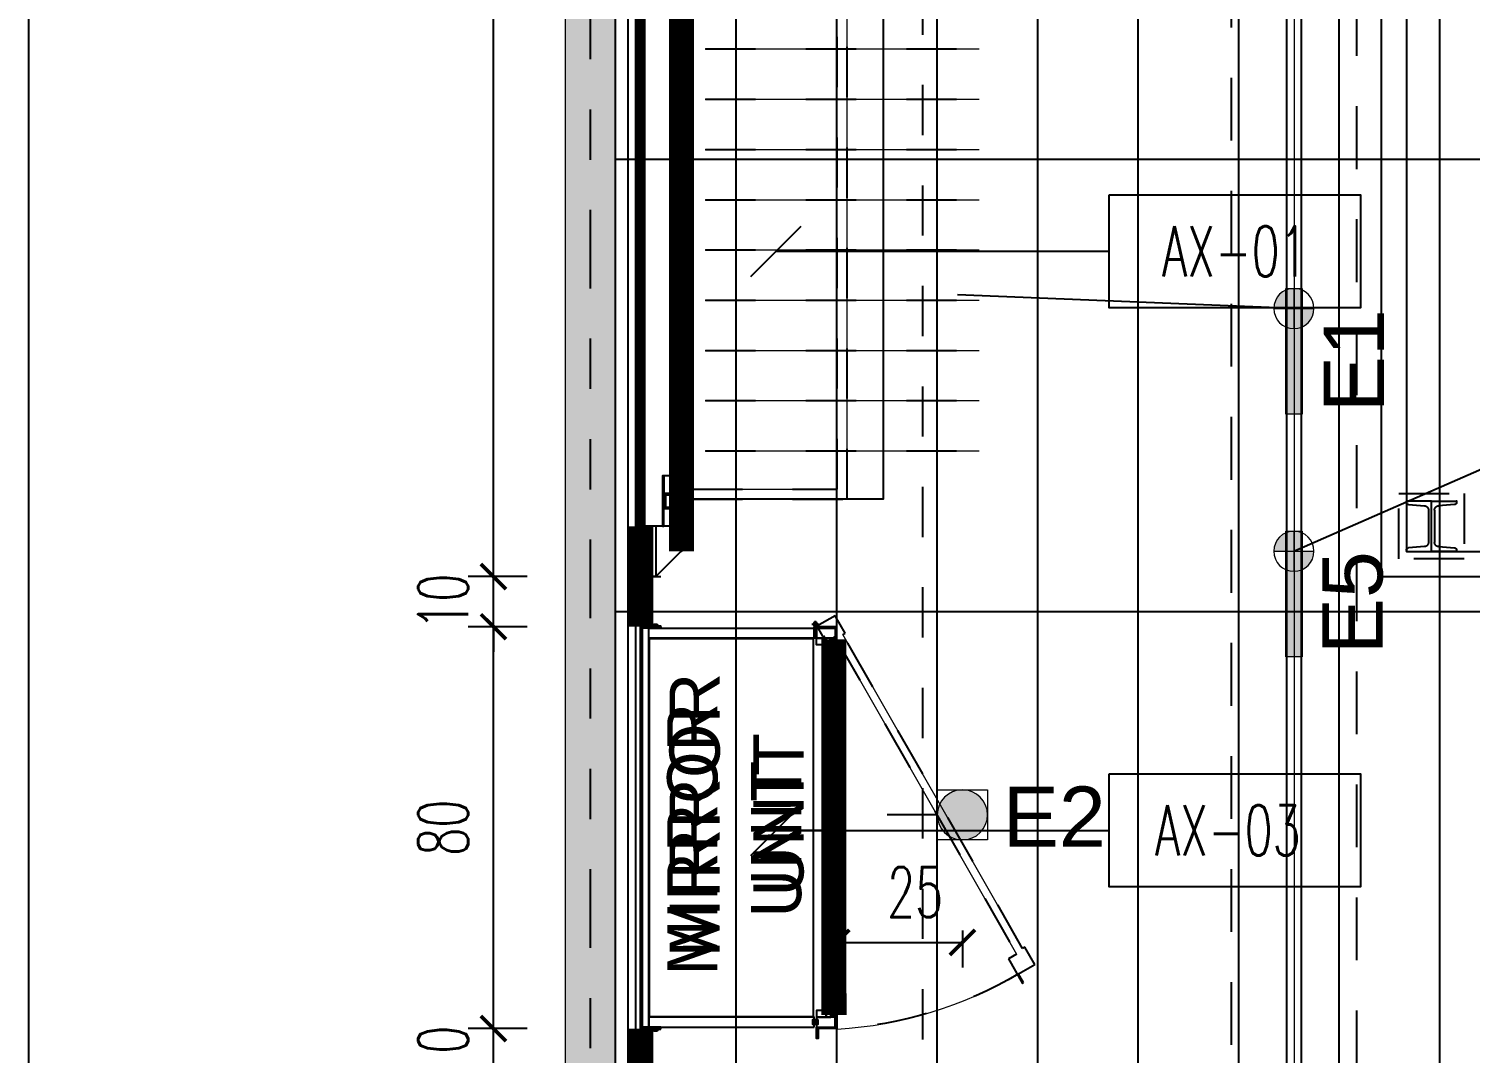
# Model space of a CAD drawing. Extents: x 214 to 401, y 14 to 126.
# Drawn here: x 305.851 to 308.719, y 82.742 to 84.781 of the extents above; entities that cross this region are included whole.
import ezdxf

# ---------------------------------------------------------------- set-up
doc = ezdxf.new("R2010")
doc.units = 0
doc.header["$LTSCALE"] = 0.25
doc.header["$MEASUREMENT"] = 0
for name, pattern in [('CONTINOUS', [0]), ('DASHDOT2', [0.5, 0.25, -0.125, 0, -0.125]), ('DASHED', [0.75, 0.5, -0.25]), ('DOT2', [0.125, 0, -0.125]), ('NASCOSTA', [0.375, 0.25, -0.125]), ('NASCOSTA2', [0.1875, 0.125, -0.0625]), ('PHANTOM2', [1.25, 0.625, -0.125, 0.125, -0.125, 0.125, -0.125]), ('TRATTEGGIATA', [0.75, 0.5, -0.25])]:
    doc.linetypes.add(name, pattern=pattern)
doc.layers.get('0').update_dxf_attribs({"linetype": 'CONTINUOUS'})
doc.layers.get('DEFPOINTS').update_dxf_attribs({"linetype": 'CONTINUOUS'})
for name, color, linetype in [('ax-arredo piani', 2, 'CONTINUOUS'), ('ax-arredo proiezioni', 1, 'NASCOSTA'), ('ax-arredo sez', 6, 'CONTINUOUS'), ('AX-proiez vestiti', 1, 'NASCOSTA2'), ('AX-QUOTE', 2, 'CONTINUOUS'), ('floor-tiles', 11, 'CONTINUOUS'), ('MERCHANDISING', 11, 'CONTINUOUS'), ('Pareti02', 3, 'CONTINUOUS'), ('Piani', 6, 'CONTINUOUS'), ('RIFERIMENTI', 11, 'CONTINUOUS'), ('sezioni 02', 3, 'CONTINUOUS'), ('TESTI', 3, 'CONTINUOUS'), ('VITI', 1, 'CONTINUOUS')]:
    doc.layers.add(name, color=color, linetype=linetype)
for name, color, linetype, lineweight, true_color in [('Col-mirror-pia', 7, 'CONTINUOUS', 40, 0x8ae2ff), ('Col-rosso-pia', 7, 'CONTINUOUS', 40, 0xb24e1f), ('LD_base', 7, 'CONTINUOUS', 5, 0x646464), ('LD_light', 7, 'CONTINUOUS', 5, 0xf00000), ('R-HATCH', 7, 'CONTINUOUS', 9, 0xbababa), ('R-WALL', 7, 'CONTINUOUS', 9, 0xbababa)]:
    doc.layers.add(name, color=color, linetype=linetype, lineweight=lineweight, true_color=true_color)
for name, color, linetype, true_color in [('Col-neutro-pia', 7, 'TRATTEGGIATA', 0xb24e1f), ('Col-urban-pia', 7, 'CONTINOUS', 0x878787), ('LD_axis', 7, 'DASHDOT2', 0x962eff), ('LD_beam', 7, 'DASHED', 0x7ec8c8), ('LD_pointing', 7, 'CONTINUOUS', 0xff9429), ('LD_track', 7, 'CONTINUOUS', 0x7ec8c8), ('Sections', 92, 'CONTINUOUS', 0x00bd00)]:
    doc.layers.add(name, color=color, linetype=linetype, true_color=true_color)
doc.layers.add('LD_def-points', color=11, linetype='CONTINUOUS', lineweight=5, plot=False)
doc.layers.add('LD_quote', color=255, linetype='CONTINUOUS', lineweight=9)
doc.layers.add('LD_text', color=255, linetype='CONTINUOUS', lineweight=9)
doc.layers.add('quadro modello', color=7, linetype='CONTINUOUS', true_color=0xff531a, plot=False)
doc.layers.add('R-BORDER', color=7, linetype='PHANTOM2', true_color=0xdb0000, plot=False)
doc.styles.add('cart-inver', font='Arial.ttf')
doc.styles.add('HZDX', font='')
doc.styles.add('SIMPLEX', font='SIMPLEX.SHX', dxfattribs={"width": 0.65})
doc.styles.get("Standard").update_dxf_attribs({"font": 'Arial.ttf'})
doc.styles.get('HZDX').set_extended_font_data('DicotMedium')
doc.dimstyles.new('METRI', dxfattribs={"dimtxt": 0.2, "dimasz": 0.1, "dimexe": 0.1, "dimexo": 0.0625, "dimgap": 0.09, "dimtad": 1, "dimzin": 0, "dimdsep": 46, "dimtxsty": 'SIMPLEX', "dimblk": 'LINEET2S', "dimcen": 0.09, "dimdle": 0.1, "dimclrt": 3, "dimadec": 0, "dimazin": 0, "dimtfac": 1, "dimtix": 1, "dimtmove": 2, "dimatfit": 3, "dimldrblk": 'LINEET2S', "dimfxl": 1, "dimtolj": 1, "dimarcsym": 0})

# ---------------------------------------------------------------- blocks, each defined once
blk = doc.blocks.new('AX wall 3')
at = {"layer": 'DEFPOINTS'}
blk.add_line((3.85, -0.03), (3.85, 0), dxfattribs=at)
blk = doc.blocks.new('ax wall 2')
at = {"layer": 'ax-arredo piani'}
for points in [[(1.196, -0.4822), (0.004, -0.4822), (0.004, -0.0822), (1.196, -0.0822)], [(2.396, -0.4822), (1.204, -0.4822), (1.204, -0.0822), (2.396, -0.0822)]]:
    blk.add_lwpolyline(points, close=True, dxfattribs=at)
at = {"layer": 'ax-arredo proiezioni'}
for points in [[(0.004, -0.1022), (0.004, -0.411), (1.196, -0.411), (1.196, -0.1022)], [(0.024, -0.1022), (0.024, -0.391), (1.176, -0.391), (1.176, -0.1022)], [(1.204, -0.1022), (1.204, -0.411), (2.396, -0.411), (2.396, -0.1022)], [(1.224, -0.1022), (1.224, -0.391), (2.376, -0.391), (2.376, -0.1022)]]:
    blk.add_lwpolyline(points, dxfattribs=at)
at = {"layer": 'ax-arredo sez'}
for points in [[(-0.15, -0.03), (-0.1, -0.08), (-0.004, -0.08), (-0.004, -0.076), (-0.015, -0.076), (-0.015, -0.061), (-0.05, -0.061), (-0.05, -0.03), (-0.15, -0.03), (-0.15, -0.03)], [(2.55, -0.03), (2.5, -0.08), (2.404, -0.08), (2.404, -0.076), (2.415, -0.076), (2.415, -0.061), (2.45, -0.061), (2.45, -0.03), (2.55, -0.03), (2.55, -0.03)], [(1.185, -0.076), (1.185, -0.061), (0.015, -0.061), (0.015, -0.076), (0.004, -0.076), (0.004, -0.08), (1.196, -0.08), (1.196, -0.076), (1.185, -0.076)], [(2.385, -0.076), (2.385, -0.061), (1.215, -0.061), (1.215, -0.076), (1.204, -0.076), (1.204, -0.08), (2.396, -0.08), (2.396, -0.076), (2.385, -0.076)]]:
    blk.add_lwpolyline(points, dxfattribs=at)
for points in [[(-0.05, -0.046), (0.05, -0.046), (0.05, -0.043), (-0.05, -0.043)], [(-0.05, -0.046), (-0.015, -0.046), (-0.015, -0.061), (-0.05, -0.061)], [(-0.015, -0.076), (0.015, -0.076), (0.015, -0.046), (-0.015, -0.046)], [(-0.012, -0.073), (0.012, -0.073), (0.012, -0.049), (-0.012, -0.049)], [(0.015, -0.061), (0.05, -0.061), (0.05, -0.046), (0.015, -0.046)], [(1.15, -0.046), (1.25, -0.046), (1.25, -0.043), (1.15, -0.043)], [(1.15, -0.046), (1.185, -0.046), (1.185, -0.061), (1.15, -0.061)], [(1.185, -0.076), (1.215, -0.076), (1.215, -0.046), (1.185, -0.046)], [(1.188, -0.073), (1.212, -0.073), (1.212, -0.049), (1.188, -0.049)], [(1.215, -0.061), (1.25, -0.061), (1.25, -0.046), (1.215, -0.046)], [(2.35, -0.046), (2.45, -0.046), (2.45, -0.043), (2.35, -0.043)], [(2.35, -0.046), (2.45, -0.046), (2.45, -0.043), (2.35, -0.043)], [(2.35, -0.046), (2.385, -0.046), (2.385, -0.061), (2.35, -0.061)], [(2.35, -0.046), (2.385, -0.046), (2.385, -0.061), (2.35, -0.061)], [(2.385, -0.076), (2.415, -0.076), (2.415, -0.046), (2.385, -0.046)], [(2.385, -0.076), (2.415, -0.076), (2.415, -0.046), (2.385, -0.046)], [(2.388, -0.073), (2.412, -0.073), (2.412, -0.049), (2.388, -0.049)], [(2.388, -0.073), (2.412, -0.073), (2.412, -0.049), (2.388, -0.049)], [(2.415, -0.061), (2.45, -0.061), (2.45, -0.046), (2.415, -0.046)], [(2.415, -0.061), (2.45, -0.061), (2.45, -0.046), (2.415, -0.046)], [(-0.1, -0.08), (-0.004, -0.08), (-0.004, -0.081), (-0.1, -0.081)], [(1.196, -0.08), (0.004, -0.08), (0.004, -0.081), (1.196, -0.081)], [(2.396, -0.08), (1.204, -0.08), (1.204, -0.081), (2.396, -0.081)], [(2.5, -0.08), (2.404, -0.08), (2.404, -0.081), (2.5, -0.081)]]:
    blk.add_lwpolyline(points, close=True, dxfattribs=at)
at = {"layer": 'AX-proiez vestiti', "color": 1}
for p, q in [((0.1, -0.1285), (0.1, -0.6735)), ((0.2, -0.1285), (0.2, -0.6735)), ((0.3, -0.1285), (0.3, -0.6735)), ((0.4, -0.1285), (0.4, -0.6735)), ((0.5, -0.1285), (0.5, -0.6735)), ((0.6, -0.1285), (0.6, -0.6735)), ((0.7, -0.1285), (0.7, -0.6735)), ((0.8, -0.1285), (0.8, -0.6735)), ((0.9, -0.1285), (0.9, -0.6735)), ((1, -0.1285), (1, -0.6735)), ((1.1, -0.1285), (1.1, -0.6735)), ((1.3, -0.1285), (1.3, -0.6735)), ((1.4, -0.1285), (1.4, -0.6735)), ((1.5, -0.1285), (1.5, -0.6735)), ((1.6, -0.1285), (1.6, -0.6735)), ((1.7, -0.1285), (1.7, -0.6735)), ((1.8, -0.1285), (1.8, -0.6735)), ((1.9, -0.1285), (1.9, -0.6735)), ((2, -0.1285), (2, -0.6735)), ((2.1, -0.1285), (2.1, -0.6735)), ((2.2, -0.1285), (2.2, -0.6735)), ((2.3, -0.1285), (2.3, -0.6735))]:
    blk.add_line(p, q, dxfattribs=at)
at = {"layer": 'DEFPOINTS'}
for p, q in [((-0.25, -0.03), (-0.25, 0)), ((-0.15, -0.03), (-0.15, 0)), ((-0.05, -0.03), (-0.05, 0)), ((2.45, -0.03), (2.45, 0)), ((2.55, -0.03), (2.55, 0)), ((2.65, -0.03), (2.65, 0))]:
    blk.add_line(p, q, dxfattribs=at)
blk = doc.blocks.new('table 110x160')
at = {"layer": 'ax-arredo piani'}
for points in [[(0, 0), (1.6, 0), (1.6, -1.1), (0, -1.1)], [(0.05, -0.05), (1.55, -0.05), (1.55, -1.05), (0.05, -1.05)]]:
    blk.add_lwpolyline(points, close=True, dxfattribs=at)
at = {"layer": 'ax-arredo proiezioni', "linetype": 'NASCOSTA2', "ltscale": 0.5}
for points in [[(0.035, -0.035), (0.165, -0.035), (0.165, -0.165), (0.035, -0.165)], [(1.565, -0.035), (1.435, -0.035), (1.435, -0.165), (1.565, -0.165)], [(0.035, -1.065), (0.165, -1.065), (0.165, -0.935), (0.035, -0.935)], [(1.565, -1.065), (1.435, -1.065), (1.435, -0.935), (1.565, -0.935)]]:
    blk.add_lwpolyline(points, close=True, dxfattribs=at)
for points in [[(0.15, -0.1), (0.15, -0.051, 0.414214), (0.149, -0.05), (0.1476, -0.05, 0.391021), (0.1431, -0.0541), (0.1406, -0.0862, -0.391021), (0.1321, -0.094), (0.0679, -0.094, -0.391021), (0.0594, -0.0862), (0.0569, -0.0541, 0.391021), (0.0524, -0.05), (0.051, -0.05, 0.414214), (0.05, -0.051), (0.05, -0.1)], [(1.45, -0.1), (1.45, -0.051, -0.414214), (1.451, -0.05), (1.4524, -0.05, -0.391021), (1.4569, -0.0541), (1.4594, -0.0862, 0.391021), (1.4679, -0.094), (1.5321, -0.094, 0.391021), (1.5406, -0.0862), (1.5431, -0.0541, -0.391021), (1.5476, -0.05), (1.549, -0.05, -0.414214), (1.55, -0.051), (1.55, -0.1)], [(0.15, -0.1), (0.15, -0.149, -0.414214), (0.149, -0.15), (0.1476, -0.15, -0.391021), (0.1431, -0.1459), (0.1406, -0.1138, 0.391021), (0.1321, -0.106), (0.0679, -0.106, 0.391021), (0.0594, -0.1138), (0.0569, -0.1459, -0.391021), (0.0524, -0.15), (0.051, -0.15, -0.414214), (0.05, -0.149), (0.05, -0.1)], [(1.45, -0.1), (1.45, -0.149, 0.414214), (1.451, -0.15), (1.4524, -0.15, 0.391021), (1.4569, -0.1459), (1.4594, -0.1138, -0.391021), (1.4679, -0.106), (1.5321, -0.106, -0.391021), (1.5406, -0.1138), (1.5431, -0.1459, 0.391021), (1.5476, -0.15), (1.549, -0.15, 0.414214), (1.55, -0.149), (1.55, -0.1)], [(0.15, -1), (0.15, -0.951, 0.414214), (0.149, -0.95), (0.1476, -0.95, 0.391021), (0.1431, -0.9541), (0.1406, -0.9862, -0.391021), (0.1321, -0.994), (0.0679, -0.994, -0.391021), (0.0594, -0.9862), (0.0569, -0.9541, 0.391021), (0.0524, -0.95), (0.051, -0.95, 0.414214), (0.05, -0.951), (0.05, -1)], [(1.45, -1), (1.45, -0.951, -0.414214), (1.451, -0.95), (1.4524, -0.95, -0.391021), (1.4569, -0.9541), (1.4594, -0.9862, 0.391021), (1.4679, -0.994), (1.5321, -0.994, 0.391021), (1.5406, -0.9862), (1.5431, -0.9541, -0.391021), (1.5476, -0.95), (1.549, -0.95, -0.414214), (1.55, -0.951), (1.55, -1)], [(0.15, -1), (0.15, -1.049, -0.414214), (0.149, -1.05), (0.1476, -1.05, -0.391021), (0.1431, -1.0459), (0.1406, -1.0138, 0.391021), (0.1321, -1.006), (0.0679, -1.006, 0.391021), (0.0594, -1.0138), (0.0569, -1.0459, -0.391021), (0.0524, -1.05), (0.051, -1.05, -0.414214), (0.05, -1.049), (0.05, -1)], [(1.45, -1), (1.45, -1.049, 0.414214), (1.451, -1.05), (1.4524, -1.05, 0.391021), (1.4569, -1.0459), (1.4594, -1.0138, -0.391021), (1.4679, -1.006), (1.5321, -1.006, -0.391021), (1.5406, -1.0138), (1.5431, -1.0459, 0.391021), (1.5476, -1.05), (1.549, -1.05, 0.414214), (1.55, -1.049), (1.55, -1)]]:
    blk.add_lwpolyline(points, format="xyb", close=True, dxfattribs=at)
for p in [(0.05, -0.15), (0.15, -0.15), (1.45, -0.15), (0.05, -0.95), (0.15, -0.95), (1.45, -0.95)]:
    blk.add_point(p, dxfattribs=at)
blk = doc.blocks.new('bullone fianco')
at = {"layer": 'VITI'}
for p, q in [((-0.0033, 0.0002), (-0.0033, 0.007)), ((-0.0003, 0.0081), (-0.0029, 0.0081)), ((-0.0003, 0.0059), (-0.0029, 0.0059)), ((-0.0003, 0.0013), (-0.0029, 0.0013)), ((-0.0003, -0.001), (-0.0003, 0.0081)), ((-0.0003, 0.0072), (-0.0003, 0.0081)), ((0, 0.0072), (-0.0003, 0.0072)), ((-0.0003, 0), (-0.0003, -0.001)), ((0, 0), (-0.0003, 0)), ((0, 0), (0, 0.0072)), ((-0.0003, -0.001), (-0.0029, -0.001))]:
    blk.add_line(p, q, dxfattribs=at)
for centre, radius, start, end in [((-0.0012, 0.007), 0.00209, 147.1328, 212.8672), ((0.0046, 0.0036), 0.00787, 163.2213, 196.7787), ((-0.0012, 0.0002), 0.00209, 147.1328, 212.8672)]:
    blk.add_arc(centre, radius, start, end, dxfattribs=at)
blk = doc.blocks.new('ax- modulo specchio')
at = {"layer": 'ax-arredo piani'}
blk.add_line((-0.76, -0.39), (-0.04, -0.39), dxfattribs=at)
for points in [[(-0.776, -0.017), (-0.024, -0.017), (-0.024, -0.344), (-0.776, -0.344)], [(-0.4, -0.379), (-0.774, -0.379), (-0.775, -0.38), (-0.775, -0.384), (-0.774, -0.385), (-0.4, -0.385), (-0.026, -0.385), (-0.025, -0.384), (-0.025, -0.38), (-0.026, -0.379)]]:
    blk.add_lwpolyline(points, close=True, dxfattribs=at)
at = {"layer": 'ax-arredo proiezioni'}
blk.add_lwpolyline([(-0.8009, -0.3504), (-0.7809, -0.3618), (-0.7819, -0.3636), (-0.7707, -0.37), (-0.7801, -0.3865), (-0.1481, -0.748), (-0.1387, -0.7315), (-0.0901, -0.7593), (-0.0916, -0.7619), (-0.1089, -0.7519), (-0.1273, -0.7841), (-0.162, -0.7642), (-0.1596, -0.7599), (-0.7846, -0.4024), (-0.787, -0.4067), (-0.8218, -0.3869), (-0.8009, -0.3504)], dxfattribs=at)
blk.add_arc((-0.8026, -0.3434), 0.805, 329.5053, 356.6109, dxfattribs=at)
at = {"layer": 'ax-arredo sez'}
for points in [[(-0.04, -0.003), (-0.04, 0), (0, 0), (0, -0.04), (-0.003, -0.04), (-0.003, -0.003), (-0.04, -0.003)], [(-0.76, -0.003), (-0.76, 0), (-0.8, 0), (-0.8, -0.04), (-0.797, -0.04), (-0.797, -0.003), (-0.76, -0.003)], [(-0.76, -0.387), (-0.76, -0.39), (-0.8, -0.39), (-0.8, -0.35), (-0.797, -0.35), (-0.797, -0.387), (-0.76, -0.387)], [(-0.04, -0.387), (-0.04, -0.39), (0, -0.39), (0, -0.35), (-0.003, -0.35), (-0.003, -0.387), (-0.04, -0.387)]]:
    blk.add_lwpolyline(points, dxfattribs=at)
for points in [[(-0.797, -0.016), (-0.797, -0.003), (-0.003, -0.003), (-0.003, -0.016)], [(-0.797, -0.345), (-0.777, -0.345), (-0.777, -0.016), (-0.797, -0.016)], [(-0.003, -0.345), (-0.023, -0.345), (-0.023, -0.016), (-0.003, -0.016)], [(-0.018, -0.3475), (-0.008, -0.3475), (-0.008, -0.3425), (-0.018, -0.3425)], [(-0.8, -0.347), (-0.777, -0.347), (-0.777, -0.345), (-0.8, -0.345)], [(-0.8, -0.35), (-0.777, -0.35), (-0.777, -0.348), (-0.8, -0.348)], [(-0.797, -0.387), (-0.777, -0.387), (-0.777, -0.35), (-0.797, -0.35)], [(-0.777, -0.369), (-0.764, -0.369), (-0.764, -0.35), (-0.777, -0.35)], [(-0.4, -0.369), (-0.023, -0.369), (-0.023, -0.378), (-0.4, -0.378), (-0.777, -0.378), (-0.777, -0.369)], [(-0.023, -0.369), (-0.036, -0.369), (-0.036, -0.35), (-0.023, -0.35)], [(-0.003, -0.387), (-0.023, -0.387), (-0.023, -0.35), (-0.003, -0.35)], [(-0.018, -0.3525), (-0.008, -0.3525), (-0.008, -0.3475), (-0.018, -0.3475)]]:
    blk.add_lwpolyline(points, close=True, dxfattribs=at)
blk.add_circle((-0.805, -0.3475), 0.004, dxfattribs=at)
at = {"layer": 'DEFPOINTS'}
for p, q in [((0, 0), (0, -0.04)), ((0.1, 0), (0.1, -0.04)), ((-0.9, 0), (-0.9, -0.04)), ((-0.8, 0), (-0.8, -0.04))]:
    blk.add_line(p, q, dxfattribs=at)
at = {"layer": 'Piani'}
blk.add_lwpolyline([(0, -0.353), (0.02, -0.353), (0.02, -0.35), (0, -0.35)], close=True, dxfattribs=at)
at = {"layer": 'sezioni 02', "color": 1}
for p, q in [((-0.805, -0.3405), (-0.805, -0.3545)), ((-0.798, -0.3475), (-0.812, -0.3475))]:
    blk.add_line(p, q, dxfattribs=at)
at = {"layer": 'sezioni 02'}
blk.add_lwpolyline([(-0.04, -0.387), (-0.04, -0.39), (0, -0.39), (0, -0.35), (-0.003, -0.35), (-0.003, -0.387), (-0.04, -0.387)], dxfattribs=at)
at = {"layer": 'VITI'}
for points in [[(0.001, -0.04), (0, -0.04), (0, 0), (0.001, 0)], [(-0.8, -0.04), (-0.801, -0.04), (-0.801, 0), (-0.8, 0)]]:
    blk.add_lwpolyline(points, close=True, dxfattribs=at)
at = {"layer": 'VITI', "xscale": -1, "rotation": 180}
blk.add_blockref('bullone fianco', (-0.801, -0.0059), dxfattribs=at)
at = {"layer": 'VITI'}
blk.add_blockref('bullone fianco', (-0.801, -0.0331), dxfattribs=at)
at = {"layer": 'VITI', "rotation": 180}
for p in [(0.001, -0.0059), (0.001, -0.0259)]:
    blk.add_blockref('bullone fianco', p, dxfattribs=at)
blk = doc.blocks.new('_ArchTick')
at = {"color": 0, "linetype": 'ByBlock', "const_width": 0.15}
blk.add_lwpolyline([(-0.5, -0.5), (0.5, 0.5)], dxfattribs=at)
blk = doc.blocks.new('*D234')
at = {"layer": 'AX-QUOTE', "color": 0, "lineweight": -2, "transparency": 16777216}
for p, q in [((306.7754, 82.791), (306.7754, 82.841)), ((306.8424, 82.791), (306.7254, 82.791)), ((306.7754, 82.691), (306.7754, 82.791)), ((306.8424, 82.691), (306.7254, 82.691)), ((306.7754, 82.691), (306.7754, 82.641))]:
    blk.add_line(p, q, dxfattribs=at)
at = {"layer": 'DEFPOINTS', "color": 0, "transparency": 16777216}
for p in [(306.7754, 82.791), (306.8924, 82.791), (306.8924, 82.691)]:
    blk.add_point(p, dxfattribs=at)
at = {"layer": 'AX-QUOTE', "color": 0, "lineweight": -2, "transparency": 16777216, "xscale": 0.05, "yscale": 0.05, "zscale": 0.05}
for p, rotation in [((306.7754, 82.791), 270), ((306.7754, 82.691), 90)]:
    blk.add_blockref('_ArchTick', p, dxfattribs=dict(at, rotation=rotation))
at = {"layer": 'AX-QUOTE', "color": 3, "transparency": 16777216, "insert": (306.6754, 82.741), "char_height": 0.1, "attachment_point": 5, "rotation": 90, "style": 'SIMPLEX'}
blk.add_mtext('\\A1;10', dxfattribs=at)
blk = doc.blocks.new('*D235')
at = {"layer": 'AX-QUOTE', "color": 0, "lineweight": -2, "transparency": 16777216}
for p, q in [((306.8424, 83.591), (306.7254, 83.591)), ((306.7754, 82.791), (306.7754, 83.591)), ((306.8424, 82.791), (306.7254, 82.791))]:
    blk.add_line(p, q, dxfattribs=at)
at = {"layer": 'DEFPOINTS', "color": 0, "transparency": 16777216}
for p in [(306.7754, 83.591), (306.8924, 83.591), (306.8924, 82.791)]:
    blk.add_point(p, dxfattribs=at)
at = {"layer": 'AX-QUOTE', "color": 0, "lineweight": -2, "transparency": 16777216, "xscale": 0.05, "yscale": 0.05, "zscale": 0.05}
for p, rotation in [((306.7754, 83.591), 90), ((306.7754, 82.791), 270)]:
    blk.add_blockref('_ArchTick', p, dxfattribs=dict(at, rotation=rotation))
at = {"layer": 'AX-QUOTE', "color": 3, "transparency": 16777216, "insert": (306.6754, 83.191), "char_height": 0.1, "attachment_point": 5, "rotation": 90, "style": 'SIMPLEX'}
blk.add_mtext('\\A1;80', dxfattribs=at)
blk = doc.blocks.new('*D236')
at = {"layer": 'AX-QUOTE', "color": 0, "lineweight": -2, "transparency": 16777216}
for p, q in [((306.7754, 83.691), (306.7754, 83.741)), ((306.8424, 83.691), (306.7254, 83.691)), ((306.7754, 83.591), (306.7754, 83.691)), ((306.8424, 83.591), (306.7254, 83.591)), ((306.7754, 83.591), (306.7754, 83.541))]:
    blk.add_line(p, q, dxfattribs=at)
at = {"layer": 'DEFPOINTS', "color": 0, "transparency": 16777216}
for p in [(306.7754, 83.691), (306.8924, 83.691), (306.8924, 83.591)]:
    blk.add_point(p, dxfattribs=at)
at = {"layer": 'AX-QUOTE', "color": 0, "lineweight": -2, "transparency": 16777216, "xscale": 0.05, "yscale": 0.05, "zscale": 0.05}
for p, rotation in [((306.7754, 83.691), 270), ((306.7754, 83.591), 90)]:
    blk.add_blockref('_ArchTick', p, dxfattribs=dict(at, rotation=rotation))
at = {"layer": 'AX-QUOTE', "color": 3, "transparency": 16777216, "insert": (306.6754, 83.641), "char_height": 0.1, "attachment_point": 5, "rotation": 90, "style": 'SIMPLEX'}
blk.add_mtext('\\A1;10', dxfattribs=at)
blk = doc.blocks.new('*D237')
at = {"layer": 'AX-QUOTE', "color": 0, "lineweight": -2, "transparency": 16777216}
for p, q in [((306.8424, 86.391), (306.7254, 86.391)), ((306.7754, 83.691), (306.7754, 86.391)), ((306.8424, 83.691), (306.7254, 83.691))]:
    blk.add_line(p, q, dxfattribs=at)
at = {"layer": 'DEFPOINTS', "color": 0, "transparency": 16777216}
for p in [(306.7754, 86.391), (306.8924, 86.391), (306.8924, 83.691)]:
    blk.add_point(p, dxfattribs=at)
at = {"layer": 'AX-QUOTE', "color": 0, "lineweight": -2, "transparency": 16777216, "xscale": 0.05, "yscale": 0.05, "zscale": 0.05}
for p, rotation in [((306.7754, 86.391), 90), ((306.7754, 83.691), 270)]:
    blk.add_blockref('_ArchTick', p, dxfattribs=dict(at, rotation=rotation))
at = {"layer": 'AX-QUOTE', "color": 3, "transparency": 16777216, "insert": (306.6754, 85.041), "char_height": 0.1, "attachment_point": 5, "rotation": 90, "style": 'SIMPLEX'}
blk.add_mtext('\\A1;270', dxfattribs=at)
blk = doc.blocks.new('E1-5')
at = {"layer": 'LD_light', "lineweight": 5, "ltscale": 0.5}
h = blk.add_hatch(color=256, dxfattribs=at)
h.dxf.hatch_style = 1
h.paths.add_polyline_path([(0, 0.04, 0.414214), (-0.04, 0), (0, 0)])
at = {"layer": 'LD_light', "lineweight": 5}
h = blk.add_hatch(color=256, dxfattribs=at)
h.dxf.hatch_style = 1
h.paths.add_polyline_path([(0.21, -0.0163), (0.21, 0.0163), (-0.04, 0.0163), (-0.04, -0.0163)])
at = {"layer": 'LD_light', "lineweight": 5, "ltscale": 0.5}
h = blk.add_hatch(color=256, dxfattribs=at)
h.dxf.hatch_style = 1
h.paths.add_polyline_path([(0.04, 0), (0, 0), (0, -0.04, 0.414214)])
at = {"layer": 'LD_light', "lineweight": 5}
for p, q in [((0, 0.04), (0, -0.04)), ((-0.04, 0), (0.04, 0))]:
    blk.add_line(p, q, dxfattribs=at)
blk.add_lwpolyline([(0.21, 0.0163), (-0.04, 0.0163), (-0.04, -0.0163), (0.21, -0.0163)], close=True, dxfattribs=at)
blk.add_circle((0, 0), 0.04, dxfattribs=at)
blk = doc.blocks.new('*D380')
at = {"layer": 'DEFPOINTS', "color": 0, "transparency": 16777216}
for p in [(307.4587, 83.0366, 0), (307.7087, 83.0366, 0), (307.7087, 82.9626)]:
    blk.add_point(p, dxfattribs=at)
at = {"layer": 'LD_quote', "color": 0, "lineweight": -2, "transparency": 16777216}
for p, q in [((307.4587, 82.9866), (307.4587, 82.9126)), ((307.7087, 82.9866), (307.7087, 82.9126)), ((307.4587, 82.9626), (307.7087, 82.9626))]:
    blk.add_line(p, q, dxfattribs=at)
at = {"layer": 'LD_quote', "color": 0, "lineweight": -2, "transparency": 16777216, "xscale": 0.05, "yscale": 0.05, "zscale": 0.05, "rotation": 180}
blk.add_blockref('_ArchTick', (307.4587, 82.9626), dxfattribs=at)
at = {"layer": 'LD_quote', "color": 0, "lineweight": -2, "transparency": 16777216, "xscale": 0.05, "yscale": 0.05, "zscale": 0.05}
blk.add_blockref('_ArchTick', (307.7087, 82.9626), dxfattribs=at)
at = {"layer": 'LD_quote', "color": 3, "transparency": 16777216, "insert": (307.6145, 83.0626), "char_height": 0.1, "attachment_point": 5, "style": 'SIMPLEX'}
blk.add_mtext('\\A1;{\\C256;25}', dxfattribs=at)
blk = doc.blocks.new('LINEET2S')
blk.add_line((-1, 0), (0, 0))
at = {"color": 5}
blk.add_line((0.5, 0.5), (-0.5, -0.5), dxfattribs=at)
blk = doc.blocks.new('E2-6')
at = {"layer": 'LD_light'}
h = blk.add_hatch(color=256, dxfattribs=at)
h.dxf.hatch_style = 1
edge = h.paths.add_edge_path()
edge.add_arc((0, 0), 0.05, 0, 360)
blk.add_lwpolyline([(-0.05, -0.05), (0.05, -0.05), (0.05, 0.05), (-0.05, 0.05)], close=True, dxfattribs=at)
blk.add_circle((0, 0), 0.05, dxfattribs=at)
blk = doc.blocks.new('DALIAN ASOM LIGHT')
at = {"layer": 'LD_base'}
h = blk.add_hatch(color=256, dxfattribs=at)
h.dxf.hatch_style = 1
h.paths.add_polyline_path([(-6.3068, 15.8813), (-6.3068, 2.1811), (-6.4068, 2.1811), (-6.4068, 15.8813)])
for p, q in [((-6.2818, 2.7505), (-6.2818, 14.2505)), ((-6.2568, 2.7505), (-6.2568, 14.2505)), ((-6.1283, 12.5005), (-5.5833, 12.5005)), ((-6.1283, 12.4005), (-5.5833, 12.4005)), ((-6.1283, 12.3005), (-5.5833, 12.3005)), ((-6.1283, 12.2005), (-5.5833, 12.2005)), ((-6.1283, 12.1005), (-5.5833, 12.1005)), ((-6.1283, 12.0005), (-5.5833, 12.0005)), ((-6.1283, 11.9005), (-5.5833, 11.9005)), ((-6.1283, 11.8005), (-5.5833, 11.8005)), ((-6.1283, 11.7005), (-5.5833, 11.7005)), ((-6.2268, 11.5505), (-6.2568, 11.5505)), ((-6.2268, 11.4505), (-6.2568, 11.4505)), ((-6.2568, 11.4505), (-6.2168, 11.4505)), ((-5.9093, 11.3485), (-5.9093, 11.3625)), ((-6.2268, 11.3505), (-6.2568, 11.3505)), ((-6.2568, 11.3505), (-6.2168, 11.3505)), ((-5.9163, 11.3555), (-5.9023, 11.3555)), ((-5.8668, 11.3105), (-5.8668, 10.5905)), ((-6.2268, 10.5505), (-6.2568, 10.5505)), ((-6.2568, 10.5505), (-6.2168, 10.5505))]:
    blk.add_line(p, q, dxfattribs=at)
for points in [[(-6.3068, 15.8813), (-6.3068, 2.1811), (-6.4068, 2.1811), (-6.4068, 15.8813), (-6.3068, 15.8813)], [(-6.1808, 12.7855), (-6.1958, 12.7855), (-6.1958, 11.6155), (-6.1808, 11.6155), (-6.1808, 11.6045), (-6.1768, 11.6045), (-6.1768, 12.7965), (-6.1808, 12.7965), (-6.1808, 12.7855)], [(-6.1546, 11.6045), (-5.8458, 11.6045), (-5.8458, 12.7965), (-6.1546, 12.7965)], [(-6.1546, 11.6245), (-5.8658, 11.6245), (-5.8658, 12.7765), (-6.1546, 12.7765)], [(-6.2268, 11.4505), (-6.1768, 11.5005), (-6.1768, 11.5965), (-6.1808, 11.5965), (-6.1808, 11.5855), (-6.1958, 11.5855), (-6.1958, 11.5505), (-6.2268, 11.5505), (-6.2268, 11.4505), (-6.2268, 11.4505)], [(-5.9063, 11.3514), (-5.8949, 11.3315), (-5.8932, 11.3325), (-5.8867, 11.3212), (-5.8702, 11.3306), (-5.5088, 10.6987), (-5.5253, 10.6892), (-5.4975, 10.6406), (-5.4949, 10.6421), (-5.5048, 10.6595), (-5.4727, 10.6778), (-5.4926, 10.7126), (-5.4969, 10.7101), (-5.8544, 11.3351), (-5.85, 11.3376), (-5.8699, 11.3723), (-5.9063, 11.3514)], [(-6.2538, 11.3105), (-6.2568, 11.3105), (-6.2568, 11.3505), (-6.2168, 11.3505), (-6.2168, 11.3475), (-6.2538, 11.3475), (-6.2538, 11.3105)], [(-5.8698, 11.3105), (-5.8668, 11.3105), (-5.8668, 11.3505), (-5.9068, 11.3505), (-5.9068, 11.3475), (-5.8698, 11.3475), (-5.8698, 11.3105)], [(-6.2538, 10.5905), (-6.2568, 10.5905), (-6.2568, 10.5505), (-6.2168, 10.5505), (-6.2168, 10.5535), (-6.2538, 10.5535), (-6.2538, 10.5905)], [(-5.8698, 10.5905), (-5.8668, 10.5905), (-5.8668, 10.5505), (-5.9068, 10.5505), (-5.9068, 10.5535), (-5.8698, 10.5535), (-5.8698, 10.5905)], [(-5.8698, 10.5905), (-5.8668, 10.5905), (-5.8668, 10.5505), (-5.9068, 10.5505), (-5.9068, 10.5535), (-5.8698, 10.5535), (-5.8698, 10.5905)]]:
    blk.add_lwpolyline(points, dxfattribs=at)
for points in [[(-4.7833, 13.0505), (-4.7833, 11.4505), (-3.6833, 11.4505), (-3.6833, 13.0505)], [(-4.7333, 13.0005), (-4.7333, 11.5005), (-3.7333, 11.5005), (-3.7333, 13.0005)], [(-6.1768, 12.7965), (-6.1768, 11.6045), (-6.1758, 11.6045), (-6.1758, 12.7965)], [(-5.7746, 12.7965), (-5.7746, 11.6045), (-6.1746, 11.6045), (-6.1746, 12.7965)], [(-6.2108, 11.5505), (-6.2108, 11.6505), (-6.2138, 11.6505), (-6.2138, 11.5505)], [(-6.1958, 11.6155), (-6.1958, 11.6505), (-6.2108, 11.6505), (-6.2108, 11.6155)], [(-6.1808, 11.5855), (-6.1808, 11.6155), (-6.2108, 11.6155), (-6.2108, 11.5855)], [(-6.1838, 11.5885), (-6.1838, 11.6125), (-6.2078, 11.6125), (-6.2078, 11.5885)], [(-6.1768, 11.5005), (-6.1768, 11.5965), (-6.1758, 11.5965), (-6.1758, 11.5005)], [(-6.2108, 11.5505), (-6.2108, 11.5855), (-6.1958, 11.5855), (-6.1958, 11.5505)], [(-6.2168, 11.3505), (-6.2168, 11.3515), (-6.2568, 11.3515), (-6.2568, 11.3505)], [(-6.2408, 11.3475), (-6.2538, 11.3475), (-6.2538, 10.5535), (-6.2408, 10.5535)], [(-5.9118, 11.3475), (-5.9118, 11.3275), (-6.2408, 11.3275), (-6.2408, 11.3475)], [(-5.9098, 11.3505), (-5.9098, 11.3275), (-5.9118, 11.3275), (-5.9118, 11.3505)], [(-5.9068, 11.3505), (-5.9068, 11.3275), (-5.9088, 11.3275), (-5.9088, 11.3505)], [(-5.8698, 11.3475), (-5.8698, 11.3275), (-5.9068, 11.3275), (-5.9068, 11.3475)], [(-6.2398, 11.3265), (-6.2398, 10.5745), (-5.9128, 10.5745), (-5.9128, 11.3265)], [(-5.8878, 11.3275), (-5.8878, 11.3145), (-5.9068, 11.3145), (-5.9068, 11.3275)], [(-5.8878, 10.9505), (-5.8878, 10.5735), (-5.8788, 10.5735), (-5.8788, 10.9505), (-5.8788, 11.3275), (-5.8878, 11.3275)], [(-5.8778, 10.9505), (-5.8778, 11.3245), (-5.8768, 11.3255), (-5.8728, 11.3255), (-5.8718, 11.3245), (-5.8718, 10.9505), (-5.8718, 10.5765), (-5.8728, 10.5755), (-5.8768, 10.5755), (-5.8778, 10.5765)], [(-5.8878, 10.5735), (-5.8878, 10.5865), (-5.9068, 10.5865), (-5.9068, 10.5735)], [(-5.9118, 10.5535), (-5.9118, 10.5735), (-6.2408, 10.5735), (-6.2408, 10.5535)], [(-5.9093, 10.5685), (-5.9093, 10.5585), (-5.9143, 10.5585), (-5.9143, 10.5685)], [(-5.9043, 10.5685), (-5.9043, 10.5585), (-5.9093, 10.5585), (-5.9093, 10.5685)], [(-5.8698, 10.5535), (-5.8698, 10.5735), (-5.9068, 10.5735), (-5.9068, 10.5535)], [(-6.2168, 10.5495), (-6.2168, 10.5505), (-6.2568, 10.5505), (-6.2568, 10.5495)], [(-5.9038, 10.5505), (-5.9038, 10.5305), (-5.9068, 10.5305), (-5.9068, 10.5505)]]:
    blk.add_lwpolyline(points, close=True, dxfattribs=at)
at = {"layer": 'LD_base', "linetype": 'NASCOSTA2', "ltscale": 0.5}
blk.add_lwpolyline([(-4.7483, 11.4855), (-4.7483, 11.6155), (-4.6183, 11.6155), (-4.6183, 11.4855)], close=True, dxfattribs=at)
for points in [[(-4.6833, 11.6005), (-4.7323, 11.6005, 0.414214), (-4.7333, 11.5995), (-4.7333, 11.5981, 0.391021), (-4.7291, 11.5936), (-4.6971, 11.5911, -0.391021), (-4.6893, 11.5826), (-4.6893, 11.5184, -0.391021), (-4.6971, 11.51), (-4.7291, 11.5074, 0.391021), (-4.7333, 11.5029), (-4.7333, 11.5015, 0.414214), (-4.7323, 11.5005), (-4.6833, 11.5005)], [(-4.6833, 11.6005), (-4.6343, 11.6005, -0.414214), (-4.6333, 11.5995), (-4.6333, 11.5981, -0.391021), (-4.6374, 11.5936), (-4.6694, 11.5911, 0.391021), (-4.6773, 11.5826), (-4.6773, 11.5184, 0.391021), (-4.6694, 11.51), (-4.6374, 11.5074, -0.391021), (-4.6333, 11.5029), (-4.6333, 11.5015, -0.414214), (-4.6343, 11.5005), (-4.6833, 11.5005)]]:
    blk.add_lwpolyline(points, format="xyb", close=True, dxfattribs=at)
at = {"layer": 'LD_base'}
blk.add_circle((-5.9093, 11.3555), 0.004, dxfattribs=at)
blk.add_arc((-5.9133, 11.3532), 0.805, 273.3891, 300.4947, dxfattribs=at)
at = {"layer": 'LD_base', "linetype": 'NASCOSTA2', "ltscale": 0.5}
blk.add_point((-4.6333, 11.6005), dxfattribs=at)
at = {"layer": 'LD_base', "rotation": 270}
blk.add_blockref('bullone fianco', (-6.2508, 11.3515), dxfattribs=at)
at = {"layer": 'LD_base', "extrusion": (0, 0, -1), "zscale": -1}
for p, rotation in [((6.2237, 11.3515), 270), ((6.2508, 10.5495), 90), ((6.2308, 10.5495), 90)]:
    blk.add_blockref('bullone fianco', p, dxfattribs=dict(at, rotation=rotation))

msp = doc.modelspace()

# ---------------------------------------------------------------- hatches: boundary and pattern name
at = {"layer": 'R-HATCH', "ltscale": 10000}
h = msp.add_hatch(color=256, dxfattribs=at)
h.dxf.hatch_style = 1
h.paths.add_polyline_path([(307.01865, 88.12182), (307.01865, 74.42159), (306.91865, 74.42159), (306.91865, 88.12182)])

# ---------------------------------------------------------------- linework, layer by layer
at = {"layer": 'Col-mirror-pia', "const_width": 0.05}
msp.add_lwpolyline([(307.45265, 83.56604), (307.45306, 82.81833)], dxfattribs=at)
at = {"layer": 'Col-neutro-pia', "const_width": 0.02}
msp.add_lwpolyline([(307.06865, 86.29104), (307.06865, 83.79104)], dxfattribs=at)
at = {"layer": 'Col-rosso-pia', "const_width": 0.05}
for points in [[(307.06865, 83.79104), (307.06865, 83.59104)], [(307.06865, 82.79104), (307.06865, 82.59104)]]:
    msp.add_lwpolyline(points, dxfattribs=at)
at = {"layer": 'Col-rosso-pia'}
msp.add_lwpolyline([(307.06865, 83.59104), (307.06865, 82.79104)], dxfattribs=at)
at = {"layer": 'Col-urban-pia', "const_width": 0.05}
msp.add_lwpolyline([(307.14965, 83.74104), (307.14965, 86.34104)], dxfattribs=at)
at = {"layer": 'floor-tiles'}
for p, q in [((307.05865, 74.40331), (307.05865, 88.12088)), ((307.25865, 74.3635), (307.25865, 88.12088)), ((307.45865, 74.3219), (307.45865, 88.07088)), ((307.65865, 74.2785), (307.65865, 88.07088)), ((307.85865, 74.23329), (307.85865, 88.07088)), ((308.05865, 74.18625), (308.05865, 88.07088)), ((308.25865, 74.13738), (308.25865, 88.07088)), ((308.45865, 74.08667), (308.45865, 88.07088)), ((308.65865, 74.0341), (308.65865, 88.07088)), ((319.26865, 84.52088), (307.01865, 84.52088)), ((319.21865, 83.62088), (307.01865, 83.62088))]:
    msp.add_line(p, q, dxfattribs=at)
msp.add_lwpolyline([(319.26865, 80.76588), (319.21865, 80.76588), (319.21865, 78.60088), (319.26865, 78.60088), (319.26865, 78.20088), (318.39118, 77.32088), (314.65865, 77.32088), (314.65865, 76.25988, 0.5542469), (314.65865, 75.41188), (314.65865, 73.57761), (313.32541, 72.24052, 0.0706155), (307.01865, 74.41106), (307.01865, 88.12088), (307.43865, 88.12088), (307.43866, 88.07088), (309.25866, 88.07088), (309.25865, 88.12088), (312.65865, 88.12088)], format="xyb", dxfattribs=at)
at = {"layer": 'LD_axis'}
msp.add_line((307.65865, 83.21656, 0), (307.45865, 83.21656, 0), dxfattribs=at)
at = {"layer": 'LD_beam'}
msp.add_lwpolyline([(308.24365, 75.50209), (308.49365, 75.50209), (308.49365, 85.80868), (308.24365, 85.80868)], close=True, dxfattribs=at)
at = {"layer": 'LD_def-points'}
msp.add_line((308.36865, 85.80868), (308.36865, 75.50209), dxfattribs=at)
at = {"layer": 'LD_pointing'}
for p, q in [((308.36824, 84.22443), (307.69866, 84.25162)), ((308.36824, 83.74131), (308.83926, 83.94782))]:
    msp.add_line(p, q, dxfattribs=at)
at = {"layer": 'LD_track'}
msp.add_lwpolyline([(308.35365, 75.50209), (308.38365, 75.50209), (308.38365, 85.80868), (308.35365, 85.80868)], close=True, dxfattribs=at)
at = {"layer": 'Pareti02'}
for p, q in [((307.04365, 74.99104), (307.04365, 86.49104)), ((307.06865, 74.99104), (307.06865, 86.49104))]:
    msp.add_line(p, q, dxfattribs=at)
at = {"layer": 'quadro modello'}
msp.add_lwpolyline([(305.85095, 89.94409), (320.02666, 89.94409), (320.02666, 71.56662), (305.85095, 71.56662)], close=True, dxfattribs=at)
at = {"layer": 'R-BORDER'}
msp.add_lwpolyline([(306.96865, 74.42065), (306.96865, 88.12088), (319.26865, 88.12088), (319.26865, 78.20088), (313.32541, 72.24052, 0.0711546), (306.96865, 74.42065, 0.9122584)], format="xyb", dxfattribs=at)
at = {"layer": 'R-WALL', "ltscale": 10000}
msp.add_lwpolyline([(307.01865, 88.12182), (307.01865, 74.42159), (306.91865, 74.42159), (306.91865, 88.12182), (307.01865, 88.12182)], dxfattribs=at)
at = {"layer": 'RIFERIMENTI'}
for points in [[(308.001, 84.45082), (308.501, 84.45082), (308.501, 84.22582), (308.001, 84.22582)], [(308.001, 83.29812), (308.501, 83.29812), (308.501, 83.07312), (308.001, 83.07312)]]:
    msp.add_lwpolyline(points, close=True, dxfattribs=at)
at = {"layer": 'Sections', "linetype": 'DOT2'}
msp.add_lwpolyline([(308.68667, 89.08913), (308.68667, 85.86946), (307.81523, 85.86946), (307.7654, 85.86946), (307.62922, 85.86946), (307.62922, 74.74059)], dxfattribs=at)

# ---------------------------------------------------------------- block references
at = {"layer": 'ax-arredo piani'}
for name, p, rotation in [('ax wall 2', (307.06865, 83.84104), 90.00000000000004), ('AX wall 3', (307.06865, 78.94104), 90)]:
    msp.add_blockref(name, p, dxfattribs=dict(at, rotation=rotation))
at = {"layer": 'ax-arredo piani', "xscale": -1, "rotation": 90}
for name, p in [('table 110x160', (308.54215, 85.29104)), ('ax- modulo specchio', (307.06865, 82.79104))]:
    msp.add_blockref(name, p, dxfattribs=at)
at = {"layer": 'LD_base'}
msp.add_blockref('DALIAN ASOM LIGHT', (313.32541, 72.24052), dxfattribs=at)
at = {"layer": 'LD_light', "xscale": -1, "rotation": 90}
for p in [(308.36824, 84.22443), (308.36824, 83.74131)]:
    msp.add_blockref('E1-5', p, dxfattribs=at)
at = {"layer": 'LD_light', "xscale": -1}
msp.add_blockref('E2-6', (307.70865, 83.21656, 0), dxfattribs=at)

# ---------------------------------------------------------------- texts
at = {"layer": 'LD_text', "char_height": 0.12, "rotation": 90}
for s, insert, attachment_point in [('E1', (308.54744, 84.01812), 7), ('E5', (308.42487, 83.53634), 1)]:
    msp.add_mtext_dynamic_manual_height_columns(s, width=0.3836567, gutter_width=17.5, heights=[0], dxfattribs=dict(at, insert=insert, attachment_point=attachment_point))
at = {"layer": 'LD_text', "insert": (307.99392, 83.27293), "char_height": 0.12, "attachment_point": 3}
msp.add_mtext_dynamic_manual_height_columns('E2', width=0.3836567, gutter_width=17.5, heights=[0], dxfattribs=at)
at = {"layer": 'MERCHANDISING', "insert": (307.12124, 83.16811), "char_height": 0.1, "width": 2.328512, "attachment_point": 2, "rotation": 90, "style": 'HZDX'}
msp.add_mtext('MIRROR\\PUNIT', dxfattribs=at)
at = {"layer": 'RIFERIMENTI', "char_height": 0.1, "width": 0.5824454, "attachment_point": 1, "style": 'SIMPLEX'}
for s, insert in [('\\pi0.14729;AX-01', (307.95847, 84.38831)), ('\\pi0.13337;AX-03', (307.95847, 83.23561))]:
    msp.add_mtext(s, dxfattribs=dict(at, insert=insert))
at = {"layer": 'TESTI', "insert": (307.12583, 82.6304), "char_height": 0.1, "width": 1.1575076, "attachment_point": 1, "rotation": 90, "style": 'cart-inver'}
msp.add_mtext('\\pi0.30249;MIRROR\\P\\pi0.42323;UNIT', dxfattribs=at)

# ---------------------------------------------------------------- dimensions: what is measured, and where the dimension line sits
at = {"layer": 'AX-QUOTE'}
for base, p1, p2, picture, middle in [((306.77538, 86.39104), (306.89243, 83.69104), (306.89243, 86.39104), '*D237', (306.67538, 85.04104)), ((306.77538, 83.69104), (306.89243, 83.59104), (306.89243, 83.69104), '*D236', (306.67538, 83.64104)), ((306.77538, 83.59104), (306.89243, 82.79104), (306.89243, 83.59104), '*D235', (306.67538, 83.19104)), ((306.77538, 82.79104), (306.89243, 82.69104), (306.89243, 82.79104), '*D234', (306.67538, 82.74104))]:
    dim = msp.add_linear_dim(base=base, p1=p1, p2=p2, angle=90, dimstyle='METRI', override={"dimtxt": 0.1, "dimasz": 0.05, "dimexe": 0.05, "dimexo": 0.05, "dimgap": 0.05, "dimlfac": 100, "dimzin": 8, "dimblk": 'ArchTick', "dimdle": 0}, dxfattribs=at)
    dim.commit()
    dim.dimension.update_dxf_attribs({"geometry": picture, "text_midpoint": middle})
at = {"layer": 'LD_quote'}
dim = msp.add_linear_dim(base=(307.70865, 82.96261), p1=(307.45865, 83.03662, 0), p2=(307.70865, 83.03662, 0), text='{\\C256;<>}', dimstyle='METRI', override={"dimtxt": 0.1, "dimasz": 0.05, "dimexe": 0.05, "dimexo": 0.05, "dimgap": 0.05, "dimlfac": 100, "dimzin": 8, "dimblk": 'ArchTick', "dimblk1": 'ArchTick', "dimblk2": 'LINEET2S', "dimdle": 0}, dxfattribs=at)
dim.commit()
dim.dimension.update_dxf_attribs({"geometry": '*D380', "text_midpoint": (307.61449, 83.06261), "dimtype": 160})

# ---------------------------------------------------------------- leaders
at = {"layer": 'RIFERIMENTI', "color": 2}
for points in [[(307.33763, 84.33832), (307.93902, 84.33832), (308.001, 84.33832)], [(307.33763, 83.18562), (307.93902, 83.18562), (308.001, 83.18562)]]:
    msp.add_leader(points, dimstyle='METRI', override={"dimtxt": 0.1, "dimexe": 0.05, "dimexo": 0.05, "dimgap": 0.05, "dimlfac": 100, "dimzin": 8, "dimdle": 0}, dxfattribs=at)

doc.saveas('drawing.dxf')
